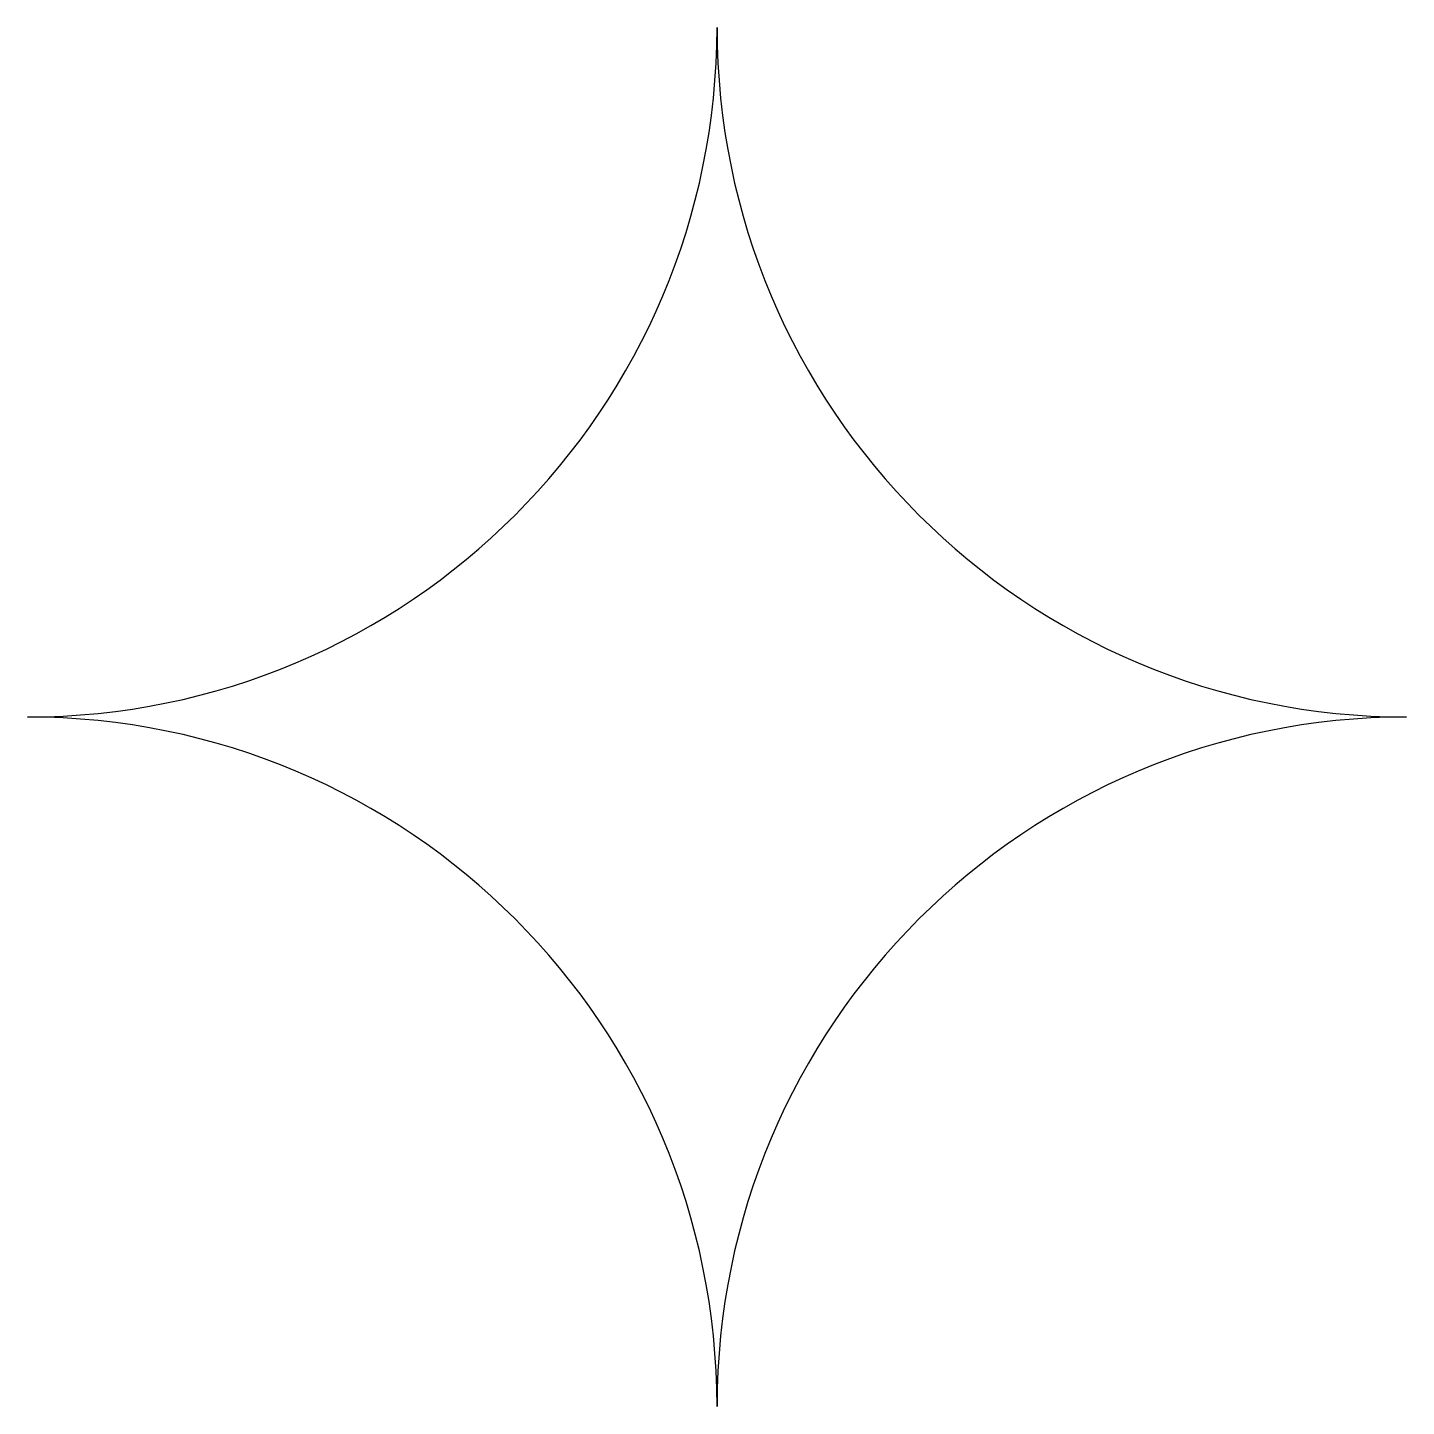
# Model space of a CAD drawing. Header units: millimetres. Extents: x -25 to 25, y -25 to 25.
import ezdxf

# ---------------------------------------------------------------- set-up
doc = ezdxf.new("R2010")
doc.units = ezdxf.units.MM
doc.layers.add('0 (2)', color=7, linetype='Continuous')

msp = doc.modelspace()

# ---------------------------------------------------------------- linework, layer by layer
at = {"layer": '0 (2)'}
for centre, start, end in [((-25, 25), 270, 0), ((25, 25), 180, 270), ((-25, -25), 0, 90), ((25, -25), 90, 180)]:
    msp.add_arc(centre, 25, start, end, dxfattribs=at)

doc.saveas('drawing.dxf')
